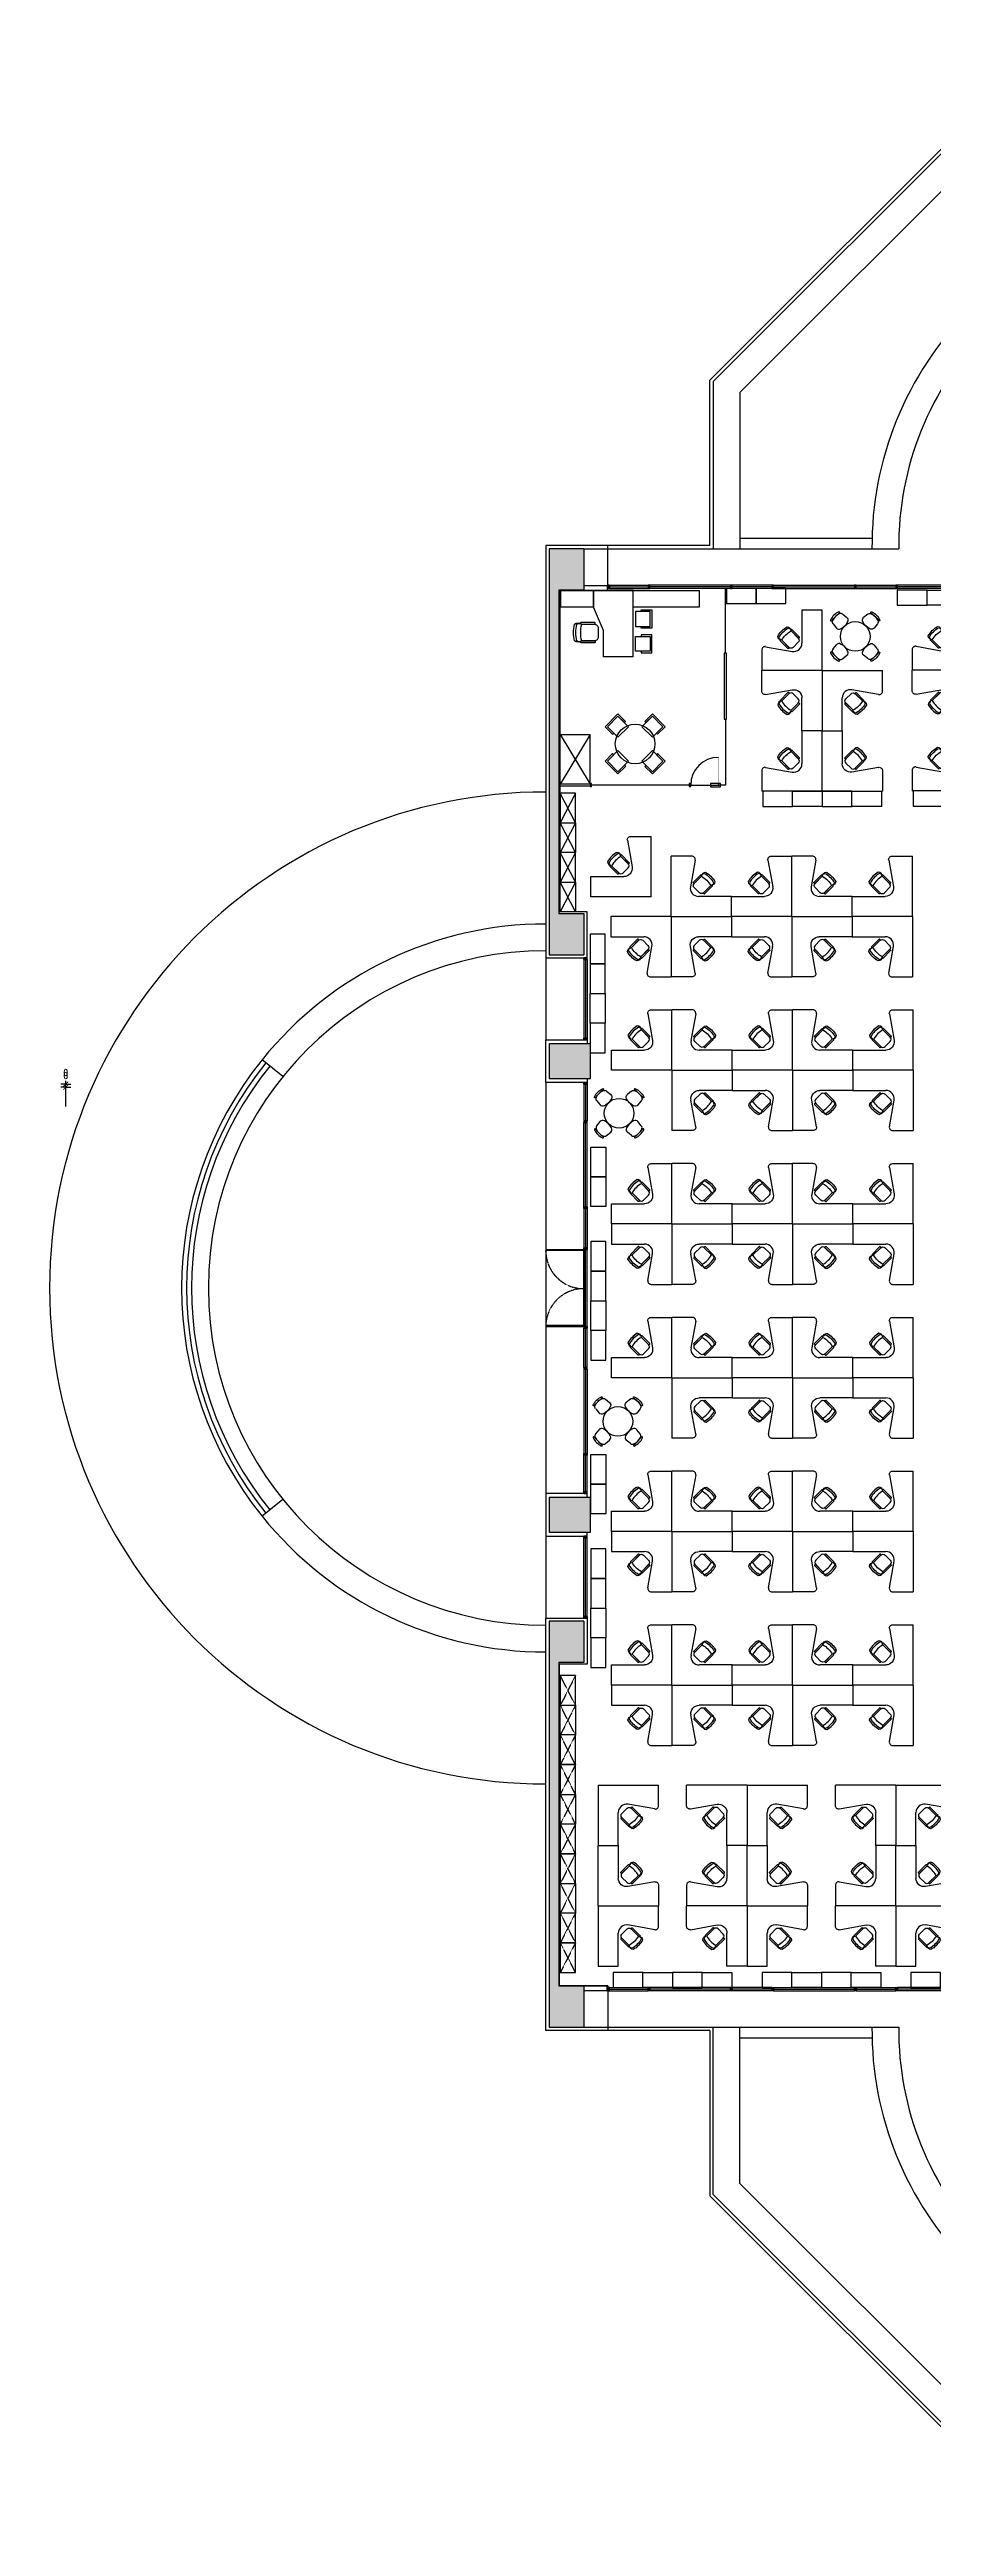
# Model space of a CAD drawing. Header units: millimetres. Extents: x 489570 to 664474, y -400689 to -233120.
# Drawn here: x 490480 to 517252, y -400689 to -325629 of the extents above; entities that cross this region are included whole.
import ezdxf
from ezdxf.lldxf.tags import DXFTag

# ---------------------------------------------------------------- set-up
doc = ezdxf.new("R2010")
doc.units = ezdxf.units.MM
doc.header["$LTSCALE"] = 10
doc.header["$MEASUREMENT"] = 0
doc.linetypes.add('HIDDEN', pattern=[0.375, 0.25, -0.125])
for name, color, linetype in [('03AFP', 2, 'Continuous'), ('06ADS', 6, 'Continuous'), ('07APP', 7, 'Continuous'), ('XREF BB LVL 3$0$FUR', 9, 'Continuous'), ('XREF BB LVL 3$0$X-WTC3-Level 3 segmented$0$COL', 7, 'Continuous'), ('XREF BB LVL 3$0$X-WTC3-Level 3 segmented$0$DMS', 7, 'Continuous'), ('XREF BB LVL 3$0$X-WTC3-Level 3 segmented$0$DOOR', 2, 'Continuous'), ('XREF BB LVL 3$0$X-WTC3-Level 3 segmented$0$HAT', 251, 'Continuous'), ('XREF BB LVL 3$0$X-WTC3-Level 3 segmented$0$KACA', 7, 'Continuous'), ('XREF BB LVL 3$0$X-WTC3-Level 3 segmented$0$par-ceil', 3, 'Continuous'), ('XREF BB LVL 3$0$X-WTC3-Level 3 segmented$0$WAL', 7, 'Continuous'), ('XREF BB LVL 3$0$X-WTC3-Level 3 segmented$0$WIN', 2, 'Continuous'), ('XREF WTC3 FPPP MAY09 1$0$FURN', 9, 'Continuous'), ('XREF WTC3 FPPP MAY09 1$0$X-WTC3-Level 3 segmented$0$PAR-FUL', 2, 'Continuous'), ('XREF WTC3 FPPP MAY09 1$0$X-WTC3-Level 3 segmented$0$WAL', 7, 'Continuous')]:
    doc.layers.add(name, color=color, linetype=linetype)
doc.styles.add('XREF BB LVL 3$0$X-WTC3-Level 3 segmented$0$PTI', font='romans.shx', dxfattribs={"width": 0.8})
tags = doc.linetypes.add('XREF WTC3 FPPP MAY09 1$0$HIDDEN', pattern=[0.375, 0.25, -0.125]).pattern_tags.tags
tags[6:7] = [DXFTag(74, 4), DXFTag(75, 0), DXFTag(340, '0'), DXFTag(46, 1.0), DXFTag(50, 0.0), DXFTag(44, 0.0), DXFTag(45, 0.0)]
tags[4:5] = [DXFTag(74, 4), DXFTag(75, 0), DXFTag(340, '0'), DXFTag(46, 1.0), DXFTag(50, 0.0), DXFTag(44, 0.0), DXFTag(45, 0.0)]
doc.dimstyles.new('XREF BB LVL 3$0$X-WTC3-Level 3 segmented$0$DIM100', dxfattribs={"dimscale": 100, "dimtxt": 2, "dimasz": 1.5, "dimexe": 1, "dimexo": 0.5, "dimgap": 1, "dimtad": 1, "dimdec": 0, "dimdsep": 46, "dimtxsty": 'XREF BB LVL 3$0$X-WTC3-Level 3 segmented$0$PTI', "dimblk1": 'XREF BB LVL 3$0$X-WTC3-Level 3 segmented$0$_ArchTick', "dimblk2": 'XREF BB LVL 3$0$X-WTC3-Level 3 segmented$0$_ArchTick', "dimsah": 1, "dimcen": 1, "dimdle": 1, "dimclrd": 1, "dimclre": 1, "dimclrt": 140, "dimadec": 0, "dimazin": 0, "dimtfac": 0.5, "dimtdec": 0, "dimtofl": 0, "dimtmove": 2, "dimatfit": 3, "dimfxl": 1, "dimtolj": 1, "dimarcsym": 0})

# ---------------------------------------------------------------- blocks, each defined once
blk = doc.blocks.new('XREF WTC3 FPPP MAY09 1$0$kursi')
at = {"layer": '03AFP', "linetype": 'ByBlock'}
for points in [[(200, -400), (200, -90, 0.414214), (110, 0), (-110, 0, 0.414214), (-200, -90), (-200, -400)], [(-200, -400), (-200, -87, 0.414214), (-210, -77), (-235, -77, 0.414214), (-245, -87), (-245, -418, 0.414214), (-235, -428), (-219, -428)], [(200, -400), (200, -87, -0.414214), (210, -77), (235, -77, -0.414214), (245, -87), (245, -418, -0.414214), (235, -428), (219, -428)]]:
    blk.add_lwpolyline(points, format="xyb", dxfattribs=at)
for centre, radius, start, end in [((-105, -487), 129, 137.66689, 222.33311), ((-125, -460), 96, 141.54363, 218.45637), ((0, 340), 766, 254.87154, 285.12846), ((0, 220), 766, 254.87154, 285.12846), ((0, 166), 766, 254.87154, 285.12846), ((105, -487), 129, 317.66689, 42.33311), ((125, -460), 96, 321.54363, 38.45637)]:
    blk.add_arc(centre, radius, start, end, dxfattribs=at)
blk = doc.blocks.new('XREF WTC3 FPPP MAY09 1$0$hsbc sing')
for p, q in [((-25, 0), (-25, -1829)), ((-25, 0), (1644, 0)), ((-25, 0), (1644, 0)), ((1089, 0), (1804, 0)), ((1804, -627), (1804, 0)), ((1687, -725), (878, -582)), ((585, -1829), (585, -829)), ((-25, -1829), (585, -1829))]:
    blk.add_line(p, q)
for centre, radius, start, end in [((835, -829), 250, 80, 180), ((1704, -627), 100, 260, 0)]:
    blk.add_arc(centre, radius, start, end)
at = {"xscale": -1, "rotation": 45.00000000000005}
blk.add_blockref('XREF WTC3 FPPP MAY09 1$0$kursi', (773, -779), dxfattribs=at)
blk = doc.blocks.new('XREF WTC3 FPPP MAY09 1$0$WC')
at = {"layer": '03AFP'}
for p, q in [((-0.208, -0.444), (-0.225, -0.283)), ((0.208, -0.444), (0.225, -0.283))]:
    blk.add_line(p, q, dxfattribs=at)
blk.add_lwpolyline([(0.225, -0.283, 0.371325), (0.15, -0.176, 0.17376), (-0.15, -0.176, 0.371325), (-0.225, -0.283)], format="xyb", dxfattribs=at)
for centre, radius, start, end in [((-0.109, -0.434), 0.1, 185.71059, 251.51797), ((-0.169, -0.561), 0.02, 82.7899, 249.47837), ((0, -0.109), 0.503, 249.47837, 290.52163), ((0, 0.778), 1.33, 262.7899, 277.2101), ((0, -0.109), 0.443, 251.51797, 288.48203), ((0.109, -0.434), 0.1, 288.48203, 354.28941), ((0.169, -0.561), 0.02, 290.52163, 97.2101)]:
    blk.add_arc(centre, radius, start, end, dxfattribs=at)
blk = doc.blocks.new('XREF WTC3 FPPP MAY09 1$0$KURSI STAF')
at = {"layer": 'XREF WTC3 FPPP MAY09 1$0$FURN', "xscale": 1000, "yscale": 1000, "zscale": 1000, "rotation": 179.9999999195218}
blk.add_blockref('XREF WTC3 FPPP MAY09 1$0$WC', (0, -109), dxfattribs=at)
blk = doc.blocks.new('XREF WTC3 FPPP MAY09 1$0$MEJA MEETING4')
at = {"layer": '03AFP'}
blk.add_circle((0, 0), 450, dxfattribs=at)
for p, rotation in [((-289, 289), 45), ((-289, -289), 135)]:
    blk.add_blockref('XREF WTC3 FPPP MAY09 1$0$KURSI STAF', p, dxfattribs=dict(rotation=rotation))
at = {"xscale": -1}
for p, rotation in [((289, 289), 315), ((289, -289), 225)]:
    blk.add_blockref('XREF WTC3 FPPP MAY09 1$0$KURSI STAF', p, dxfattribs=dict(at, rotation=rotation))
blk = doc.blocks.new('XREF WTC3 FPPP MAY09 1$0$exe')
at = {"layer": '03AFP'}
for p, q in [((-2005, 2210), (5, 2210)), ((-2005, 2210), (-2005, 1310)), ((-2000, 2210), (-2000, 1310)), ((0, 2210), (0, 0)), ((5, 2210), (5, 1010)), ((-2005, 1310), (-1200, 1310)), ((-2005, 1310), (-1200, 1310)), ((-1200, 1310), (-500, 1010)), ((-500, 1010), (-500, 0)), ((-500, 1010), (5, 1010)), ((-500, 1010), (5, 1010)), ((0, 1005), (-500, 1005)), ((0, 5), (-500, 5)), ((-500, 0), (0, 0)), ((-500, 0), (0, 0))]:
    blk.add_line(p, q, dxfattribs=at)
for points in [[(-1384, 2726), (-1834, 2726), (-1834, 2276), (-1384, 2276), (-1384, 2726), (-1834, 2726), (-1834, 2451), (-1884, 2451), (-1884, 2776), (-1334, 2776), (-1334, 2451), (-1384, 2451), (-1384, 2726)], [(-1083, 2726), (-633, 2726), (-633, 2276), (-1083, 2276), (-1083, 2726), (-633, 2726), (-633, 2451), (-583, 2451), (-583, 2776), (-1133, 2776), (-1133, 2451), (-1083, 2451), (-1083, 2726)]]:
    blk.add_lwpolyline(points, close=True, dxfattribs=at)
at = {"layer": '03AFP', "xscale": 1.249996469973075, "yscale": 1.249996469973075, "zscale": 1.249996469973075}
blk.add_blockref('XREF WTC3 FPPP MAY09 1$0$kursi', (-1267, 1150), dxfattribs=at)
blk = doc.blocks.new('XREF WTC3 FPPP MAY09 1$0$1200-4')
at = {"layer": '03AFP'}
for points in [[(-840, 522), (-522, 840), (-203, 522), (-522, 203), (-840, 522), (-522, 840), (-327, 645), (-292, 681), (-522, 910), (-910, 522), (-681, 292), (-645, 327), (-840, 522)], [(840, 522), (522, 840), (203, 522), (522, 203), (840, 522), (522, 840), (327, 645), (292, 681), (522, 910), (910, 522), (681, 292), (645, 327), (840, 522)], [(-840, -522), (-522, -840), (-203, -522), (-522, -203), (-840, -522), (-522, -840), (-327, -645), (-292, -681), (-522, -910), (-910, -522), (-681, -292), (-645, -327), (-840, -522)], [(840, -522), (522, -840), (203, -522), (522, -203), (840, -522), (522, -840), (327, -645), (292, -681), (522, -910), (910, -522), (681, -292), (645, -327), (840, -522)]]:
    blk.add_lwpolyline(points, close=True, dxfattribs=at)
blk.add_circle((0, 0), 600, dxfattribs=at)
blk = doc.blocks.new('XREF WTC3 FPPP MAY09 1$0$X-WTC3-Level 3 segmented$0$FRAME')
at = {"const_width": 13}
blk.add_lwpolyline([(-47, 23), (853, 24)], dxfattribs=at)
at = {"color": 1}
blk.add_lwpolyline([(-37, 263), (-37, -37), (63, -37), (63, 263)], close=True, dxfattribs=at)
blk.add_circle((13, 23), 15, dxfattribs=at)
blk.add_arc((13, 23), 840, 0.05288, 90, dxfattribs=at)
blk = doc.blocks.new('XREF WTC3 FPPP MAY09 1$0$X-WTC3-Level 3 segmented$0$P non F')
at = {"rotation": 180}
blk.add_blockref('XREF WTC3 FPPP MAY09 1$0$X-WTC3-Level 3 segmented$0$FRAME', (0, 30), dxfattribs=at)
blk = doc.blocks.new('XREF BB LVL 3$0$X-WTC3-Level 3 segmented$0$_ArchTick')
at = {"color": 0, "linetype": 'ByBlock', "const_width": 0.15}
blk.add_lwpolyline([(-0.5, -0.5), (0.5, 0.5)], dxfattribs=at)
blk = doc.blocks.new('*D122')
at = {"color": 1, "lineweight": -2, "transparency": 16777216}
for p, q in [((490970, -357075), (490820, -357075)), ((490970, -357658), (490970, -356975)), ((490970, -357658), (490970, -356975)), ((490970, -357075), (491120, -357075))]:
    blk.add_line(p, q, dxfattribs=at)
at = {"layer": 'Defpoints', "color": 0, "transparency": 16777216}
for p in [(490970, -357075), (490970, -357708), (490970, -357708)]:
    blk.add_point(p, dxfattribs=at)
at = {"color": 1, "lineweight": -2, "transparency": 16777216, "xscale": 150, "yscale": 150, "zscale": 150}
blk.add_blockref('XREF BB LVL 3$0$X-WTC3-Level 3 segmented$0$_ArchTick', (490970, -357075), dxfattribs=at)
at = {"color": 1, "lineweight": -2, "transparency": 16777216, "xscale": 150, "yscale": 150, "zscale": 150, "rotation": 180}
blk.add_blockref('XREF BB LVL 3$0$X-WTC3-Level 3 segmented$0$_ArchTick', (490970, -357075), dxfattribs=at)
at = {"color": 140, "transparency": 16777216, "insert": (490970, -356725), "char_height": 200, "attachment_point": 5, "style": 'XREF BB LVL 3$0$X-WTC3-Level 3 segmented$0$PTI'}
blk.add_mtext('\\A1;0', dxfattribs=at)
blk = doc.blocks.new('*D123')
at = {"color": 1, "lineweight": -2, "transparency": 16777216}
for p, q in [((490970, -356980), (490820, -356980)), ((490970, -357658), (490970, -356880)), ((490970, -357658), (490970, -356880)), ((490970, -356980), (491120, -356980))]:
    blk.add_line(p, q, dxfattribs=at)
at = {"layer": 'Defpoints', "color": 0, "transparency": 16777216}
for p in [(490970, -356980), (490970, -357708), (490970, -357708)]:
    blk.add_point(p, dxfattribs=at)
at = {"color": 1, "lineweight": -2, "transparency": 16777216, "xscale": 150, "yscale": 150, "zscale": 150}
blk.add_blockref('XREF BB LVL 3$0$X-WTC3-Level 3 segmented$0$_ArchTick', (490970, -356980), dxfattribs=at)
at = {"color": 1, "lineweight": -2, "transparency": 16777216, "xscale": 150, "yscale": 150, "zscale": 150, "rotation": 180}
blk.add_blockref('XREF BB LVL 3$0$X-WTC3-Level 3 segmented$0$_ArchTick', (490970, -356980), dxfattribs=at)
at = {"color": 140, "transparency": 16777216, "insert": (490970, -356630), "char_height": 200, "attachment_point": 5, "style": 'XREF BB LVL 3$0$X-WTC3-Level 3 segmented$0$PTI'}
blk.add_mtext('\\A1;0', dxfattribs=at)
blk = doc.blocks.new('XREF BB LVL 3$0$X-WTC3-Level 3 segmented$0$C125105')
at = {"layer": 'XREF BB LVL 3$0$X-WTC3-Level 3 segmented$0$HAT'}
blk.add_hatch(color=256, dxfattribs=at).paths.add_polyline_path([(-524.75, -1250), (525.25, -1250), (525.25, 0), (-524.75, 0)])
at = {"layer": 'XREF BB LVL 3$0$X-WTC3-Level 3 segmented$0$COL'}
blk.add_lwpolyline([(-524.75, -1250), (525.25, -1250), (525.25, 0), (-524.75, 0)], close=True, dxfattribs=at)
blk = doc.blocks.new('XREF BB LVL 3$0$X-WTC3-Level 3 segmented$0$SH1')
at = {"layer": 'XREF BB LVL 3$0$X-WTC3-Level 3 segmented$0$HAT'}
blk.add_hatch(color=256, dxfattribs=at).paths.add_polyline_path([(12300, -1049.5), (12300, 0), (0, 0), (0, -1050), (1250, -1050), (1250, -300.5), (1250.5, -300), (11049.5, -300), (11050, -300.5), (11050, -1050), (12299.5, -1050)])
at = {"layer": 'XREF BB LVL 3$0$X-WTC3-Level 3 segmented$0$COL'}
for p, q in [((12300, 0), (0, 0)), ((0, 0), (0, -1050)), ((12300, -1049.5), (12300, 0)), ((1250.5, -300), (1250, -300.5)), ((1250, -300.5), (1250, -1050)), ((11049.5, -300), (1250.5, -300)), ((11049.5, -300), (11050, -300.5)), ((11050, -1050), (11050, -300.5)), ((1250, -1050), (0, -1050)), ((12299.5, -1050), (11050, -1050)), ((12300, -1049.5), (12299.5, -1050))]:
    blk.add_line(p, q, dxfattribs=at)
blk = doc.blocks.new('XREF BB LVL 3$0$X-WTC3-Level 3 segmented$0$STRU')
at = {"layer": 'XREF BB LVL 3$0$X-WTC3-Level 3 segmented$0$COL'}
for name, p in [('XREF BB LVL 3$0$X-WTC3-Level 3 segmented$0$SH1', (-22400, 32400)), ('XREF BB LVL 3$0$X-WTC3-Level 3 segmented$0$C125105', (-6875, 32400)), ('XREF BB LVL 3$0$X-WTC3-Level 3 segmented$0$C125105', (6875, 32400)), ('XREF BB LVL 3$0$X-WTC3-Level 3 segmented$0$SH1', (10100, 32400))]:
    blk.add_blockref(name, p, dxfattribs=at)
at = {"layer": 'XREF BB LVL 3$0$X-WTC3-Level 3 segmented$0$COL', "rotation": 90}
for p in [(-22400, 14999.75), (-22400, 12499.75), (-22400, -0.25), (-22400, -12500.25), (-22400, -15000.25)]:
    blk.add_blockref('XREF BB LVL 3$0$X-WTC3-Level 3 segmented$0$C125105', p, dxfattribs=at)
at = {"layer": 'XREF BB LVL 3$0$X-WTC3-Level 3 segmented$0$COL', "xscale": -1}
for name, p, rotation in [('XREF BB LVL 3$0$X-WTC3-Level 3 segmented$0$C125105', (22400, 14999.75), 270), ('XREF BB LVL 3$0$X-WTC3-Level 3 segmented$0$C125105', (22400, 12499.75), 270), ('XREF BB LVL 3$0$X-WTC3-Level 3 segmented$0$C125105', (22400, -0.25), 270), ('XREF BB LVL 3$0$X-WTC3-Level 3 segmented$0$C125105', (22400, -12500.25), 270), ('XREF BB LVL 3$0$X-WTC3-Level 3 segmented$0$C125105', (22400, -15000.25), 270), ('XREF BB LVL 3$0$X-WTC3-Level 3 segmented$0$SH1', (-22400, -32400), 180), ('XREF BB LVL 3$0$X-WTC3-Level 3 segmented$0$C125105', (-6875, -32400), 180), ('XREF BB LVL 3$0$X-WTC3-Level 3 segmented$0$C125105', (6875, -32400), 180), ('XREF BB LVL 3$0$X-WTC3-Level 3 segmented$0$SH1', (10100, -32400), 180)]:
    blk.add_blockref(name, p, dxfattribs=dict(at, rotation=rotation))
blk = doc.blocks.new('XREF BB LVL 3$0$X-WTC3-Level 3 segmented$0$fra2')
for points in [[(0.43, 0), (0, 0), (0, 0.5), (0.43, 0.5)], [(0.43, 0.5), (0.43, 0.46), (0.36, 0.41), (0.36, 0.35), (0.64, 0.35), (0.64, 0.41), (0.57, 0.46), (0.57, 0.5), (1, 0.5), (1, 0), (0.57, 0), (0.57, 0.04), (0.64, 0.09), (0.64, 0.15), (0.36, 0.15), (0.36, 0.09), (0.43, 0.04), (0.43, 0)]]:
    blk.add_lwpolyline(points)
blk.add_lwpolyline([(0.69, 0.3), (0.69, 0.45), (0.95, 0.45), (0.95, 0.05), (0.69, 0.05), (0.69, 0.2), (0.31, 0.2), (0.31, 0.05), (0.05, 0.05), (0.05, 0.45), (0.31, 0.45), (0.31, 0.3)], close=True)
blk = doc.blocks.new('XREF BB LVL 3$0$X-WTC3-Level 3 segmented$0$Fra3')
for points in [[(0.43, 0.5), (0.43, 0.46), (0.36, 0.41), (0.36, 0.35), (0.64, 0.35), (0.64, 0.41), (0.57, 0.46), (0.57, 0.5), (1, 0.5), (1, 0), (0.19, 0), (0, 0), (0, 0.5), (0.43, 0.5)], [(0.81, 0.14), (0.86, 0.14), (0.86, 0.05), (0.95, 0.05), (0.95, 0.45), (0.69, 0.45), (0.69, 0.3), (0.31, 0.3), (0.31, 0.45), (0.05, 0.45), (0.05, 0.05), (0.14, 0.05), (0.14, 0.14), (0.19, 0.14)], [(0.81, 0), (0.81, 0.25), (0.19, 0.25), (0.19, 0)]]:
    blk.add_lwpolyline(points)
blk = doc.blocks.new('XREF BB LVL 3$0$X-WTC3-Level 3 segmented$0$Fra6')
for points in [[(0.43, 0), (0, 0), (0, 0.5), (0.43, 0.5)], [(0.43, 0), (0.43, 0.04), (0.36, 0.09), (0.36, 0.15), (1, 0.15), (1, 0.5), (0.57, 0.5), (0.57, 0.46), (0.64, 0.41), (0.64, 0.35), (0.36, 0.35), (0.36, 0.41), (0.43, 0.46), (0.43, 0.5)]]:
    blk.add_lwpolyline(points)
for points in [[(0.31, 0.3), (0.31, 0.45), (0.05, 0.45), (0.05, 0.05), (0.31, 0.05), (0.31, 0.2), (0.95, 0.2), (0.95, 0.45), (0.69, 0.45), (0.69, 0.3)], [(0.55, 0.45), (0.55, 0.5), (0.45, 0.5), (0.45, 0.45), (0.38, 0.4), (0.38, 0.37), (0.47, 0.37), (0.47, 0.47), (0.53, 0.47), (0.53, 0.37), (0.62, 0.37), (0.62, 0.4)], [(0.39, 0.14), (0.48, 0.14), (0.48, 0.04), (0.56, 0.04), (0.56, 0.14), (0.6, 0.14), (0.6, 0), (0.45, 0), (0.45, 0.04), (0.39, 0.09)]]:
    blk.add_lwpolyline(points, close=True)

msp = doc.modelspace()

# ---------------------------------------------------------------- linework, layer by layer
at = {"layer": '03AFP'}
for p, q in [((506849.5, -346386.9), (505949.5, -347886.9)), ((505949.5, -346386.9), (506849.5, -347886.9)), ((506410, -349060.2), (505950, -348160.6)), ((506410, -348160.6), (505950, -349060.2)), ((506410, -349060.2), (505950, -349959.7)), ((506410, -349959.7), (505950, -349060.2)), ((506410, -350859.2), (505950, -349959.7)), ((506410, -349959.7), (505950, -350859.2)), ((506410, -350859.2), (505950, -351758.7)), ((506410, -351758.7), (505950, -350859.2))]:
    msp.add_line(p, q, dxfattribs=at)
at = {"layer": '03AFP', "color": 1, "linetype": 'HIDDEN'}
for p, q in [((506410, -375804.7), (505950, -374905.2)), ((506410, -374905.2), (505950, -375804.7)), ((506410, -375804.7), (505950, -376704.2)), ((506410, -376704.2), (505950, -375804.7)), ((506410, -377603.7), (505950, -376704.2)), ((506410, -376704.2), (505950, -377603.7)), ((506410, -378503.2), (505950, -377603.7)), ((506410, -377603.7), (505950, -378503.2)), ((506410, -378503.2), (505950, -379402.8)), ((506410, -379402.8), (505950, -378503.2)), ((506410, -380302.3), (505950, -379402.8)), ((506410, -379402.8), (505950, -380302.3)), ((506410, -381201.8), (505950, -380302.3)), ((506410, -380302.3), (505950, -381201.8)), ((506410, -381201.8), (505950, -382101.3)), ((506410, -382101.3), (505950, -381201.8)), ((506410, -383000.8), (505950, -382101.3)), ((506410, -382101.3), (505950, -383000.8)), ((506410, -383900.3), (505950, -383000.8)), ((506410, -383000.8), (505950, -383900.3))]:
    msp.add_line(p, q, dxfattribs=at)
at = {"layer": '03AFP'}
for points in [[(510159.5, -342525.2), (508159.5, -342525.2), (508159.5, -342025.2), (510159.5, -342025.2)], [(510981.8, -342419.2), (511881.3, -342419.2), (511881.3, -341959.2), (510981.8, -341959.2)], [(511881.3, -342419.2), (512780.8, -342419.2), (512780.8, -341959.2), (511881.3, -341959.2)], [(516157.8, -342469.2), (517057.4, -342469.2), (517057.4, -342009.2), (516157.8, -342009.2)], [(517956.9, -342469.2), (517057.4, -342469.2), (517057.4, -342009.2), (517956.9, -342009.2)], [(505949.5, -347886.9), (505949.3, -346386.9), (506849.3, -346386.9), (506849.3, -347886.9)], [(506410, -349060.2), (506410, -348160.6), (505950, -348160.6), (505950, -349060.2)], [(512080.2, -348567.6), (512979.7, -348567.6), (512979.7, -348107.6), (512080.2, -348107.6)], [(513879.2, -348567.6), (512979.7, -348567.6), (512979.7, -348107.6), (513879.2, -348107.6)], [(513879.2, -348567.6), (514778.7, -348567.6), (514778.7, -348107.6), (513879.2, -348107.6)], [(515678.3, -348567.6), (514778.7, -348567.6), (514778.7, -348107.6), (515678.3, -348107.6)], [(516637.8, -348556.2), (517537.3, -348556.2), (517537.3, -348096.2), (516637.8, -348096.2)], [(506410, -349060.2), (506410, -349959.7), (505950, -349959.7), (505950, -349060.2)], [(506410, -350859.2), (506410, -349959.7), (505950, -349959.7), (505950, -350859.2)], [(506410, -350859.2), (506410, -351758.7), (505950, -351758.7), (505950, -350859.2)], [(507313, -353332.4), (507313, -352432.9), (506853, -352432.9), (506853, -353332.4)], [(507313, -354231.9), (507313, -353332.4), (506853, -353332.4), (506853, -354231.9)], [(507313, -354231.9), (507313, -355131.5), (506853, -355131.5), (506853, -354231.9)], [(507313, -356031), (507313, -355131.5), (506853, -355131.5), (506853, -356031)], [(507332.3, -358890.4), (507332.3, -359790), (506872.3, -359790), (506872.3, -358890.4)], [(507332.3, -359790), (507332.3, -360689.5), (506872.3, -360689.5), (506872.3, -359790)], [(507332.3, -362649), (507332.3, -361749.5), (506872.3, -361749.5), (506872.3, -362649)], [(507332.3, -363548.5), (507332.3, -362649), (506872.3, -362649), (506872.3, -363548.5)], [(507332.3, -363548.5), (507332.3, -364448), (506872.3, -364448), (506872.3, -363548.5)], [(507332.3, -365347.6), (507332.3, -364448), (506872.3, -364448), (506872.3, -365347.6)], [(507332.3, -368206.2), (507332.3, -369105.7), (506872.3, -369105.7), (506872.3, -368206.2)], [(507332.3, -369105.7), (507332.3, -370005.2), (506872.3, -370005.2), (506872.3, -369105.7)], [(507332.3, -371964.7), (507332.3, -371065.2), (506872.3, -371065.2), (506872.3, -371964.7)], [(507332.3, -372864.2), (507332.3, -371964.7), (506872.3, -371964.7), (506872.3, -372864.2)], [(507332.3, -372864.2), (507332.3, -373763.8), (506872.3, -373763.8), (506872.3, -372864.2)], [(507332.3, -374663.3), (507332.3, -373763.8), (506872.3, -373763.8), (506872.3, -374663.3)], [(506410, -375804.7), (506410, -374905.2), (505950, -374905.2), (505950, -375804.7)], [(506410, -375804.7), (506410, -376704.2), (505950, -376704.2), (505950, -375804.7)], [(506410, -377603.7), (506410, -376704.2), (505950, -376704.2), (505950, -377603.7)], [(506410, -378503.2), (506410, -377603.7), (505950, -377603.7), (505950, -378503.2)], [(506410, -378503.2), (506410, -379402.8), (505950, -379402.8), (505950, -378503.2)], [(506410, -380302.3), (506410, -379402.8), (505950, -379402.8), (505950, -380302.3)], [(506410, -381201.8), (506410, -380302.3), (505950, -380302.3), (505950, -381201.8)], [(506410, -381201.8), (506410, -382101.3), (505950, -382101.3), (505950, -381201.8)], [(506410, -383000.8), (506410, -382101.3), (505950, -382101.3), (505950, -383000.8)], [(506410, -383900.3), (506410, -383000.8), (505950, -383000.8), (505950, -383900.3)], [(508451.5, -383899.2), (507551.9, -383899.2), (507551.9, -384359.2), (508451.5, -384359.2)], [(508451.5, -383899.2), (509351, -383899.2), (509351, -384359.2), (508451.5, -384359.2)], [(510250.5, -383899.2), (509351, -383899.2), (509351, -384359.2), (510250.5, -384359.2)], [(510250.5, -383899.2), (511150, -383899.2), (511150, -384359.2), (510250.5, -384359.2)], [(512959.5, -383899.2), (512059.9, -383899.2), (512059.9, -384359.2), (512959.5, -384359.2)], [(512959.5, -383899.2), (513859, -383899.2), (513859, -384359.2), (512959.5, -384359.2)], [(514758.5, -383899.2), (513859, -383899.2), (513859, -384359.2), (514758.5, -384359.2)], [(514758.5, -383899.2), (515658, -383899.2), (515658, -384359.2), (514758.5, -384359.2)], [(517467.5, -383899.2), (516567.9, -383899.2), (516567.9, -384359.2), (517467.5, -384359.2)]]:
    msp.add_lwpolyline(points, close=True, dxfattribs=at)
at = {"layer": '07APP'}
for p, q in [((510949.8, -343918.9), (510949.8, -341959.2)), ((510949.8, -345918.9), (510949.8, -347918.9)), ((510949.8, -347918.9), (510799.8, -347918.9))]:
    msp.add_line(p, q, dxfattribs=at)
msp.add_lwpolyline([(510917.8, -343918.9), (510917.8, -345918.9), (510981.8, -345918.9), (510981.8, -343918.9)], close=True, dxfattribs=at)
for points in [[(506849.8, -347886.9), (505949.8, -347886.9)], [(506849.8, -347950.9), (505949.8, -347950.9)], [(509849.8, -347918.9), (506899.8, -347918.9)]]:
    msp.add_lwpolyline(points, dxfattribs=at)
at = {"layer": 'XREF BB LVL 3$0$FUR'}
msp.add_lwpolyline([(506659.7, -364343.5), (506659.7, -361975.9), (506699.7, -361975.9), (506699.7, -364343.5)], close=True, dxfattribs=at)
at = {"layer": 'XREF BB LVL 3$0$X-WTC3-Level 3 segmented$0$DOOR', "color": 4}
for p, q in [((507420.5, -341909.2), (508623.7, -341909.2)), ((511123.7, -341909.2), (508644.7, -341909.2)), ((512373.7, -341909.2), (511144.7, -341909.2)), ((512394.7, -341909.2), (514873.7, -341909.2)), ((514894.7, -341909.2), (516123.7, -341909.2)), ((518623.7, -341909.2), (516144.7, -341909.2)), ((506709.7, -353194.2), (506709.7, -355599)), ((506709.7, -356969.7), (506709.7, -358108.5)), ((506709.7, -360712.8), (506709.7, -358130.5)), ((506709.7, -360734.7), (506709.7, -361954)), ((506709.7, -365583.8), (506709.7, -364364.5)), ((506709.7, -365605.7), (506709.7, -368188)), ((506709.7, -369348.8), (506709.7, -368210)), ((506709.7, -373124.3), (506709.7, -370719.5)), ((507420.5, -384409.2), (508623.7, -384409.2)), ((511123.7, -384409.2), (508644.7, -384409.2)), ((512373.7, -384409.2), (511144.7, -384409.2)), ((512394.7, -384409.2), (514873.7, -384409.2)), ((514894.7, -384409.2), (516123.7, -384409.2)), ((518623.7, -384409.2), (516144.7, -384409.2))]:
    msp.add_line(p, q, dxfattribs=at)
at = {"layer": 'XREF BB LVL 3$0$X-WTC3-Level 3 segmented$0$DOOR'}
for p, q in [((507435, -341859.2), (508609.2, -341859.2)), ((507435, -341959.2), (508609.2, -341959.2)), ((511109.2, -341859.2), (508659.2, -341859.2)), ((511109.2, -341959.2), (508659.2, -341959.2)), ((512359.2, -341859.2), (511159.2, -341859.2)), ((512359.2, -341959.2), (511159.2, -341959.2)), ((512409.2, -341859.2), (514859.2, -341859.2)), ((512409.2, -341959.2), (514859.2, -341959.2)), ((514909.2, -341859.2), (516109.2, -341859.2)), ((514909.2, -341959.2), (516109.2, -341959.2)), ((518609.2, -341859.2), (516159.2, -341859.2)), ((518609.2, -341959.2), (516159.2, -341959.2)), ((506659.7, -353208.7), (506659.7, -355584.5)), ((506759.7, -353208.7), (506759.7, -355584.5)), ((506659.7, -356984.2), (506659.7, -358094)), ((506759.7, -356984.2), (506759.7, -358094)), ((506659.7, -360698.2), (506659.7, -358145)), ((506759.7, -360698.2), (506759.7, -358145)), ((506659.7, -360749.2), (506659.7, -361939.5)), ((506759.7, -360749.2), (506759.7, -361939.5)), ((505509.7, -361989.2), (506659.7, -361989.2)), ((506659.7, -362019.2), (505509.7, -362019.2)), ((505509.7, -362059.2), (505509.7, -362029.2)), ((506659.7, -361989.2), (506659.7, -361939.2)), ((506659.7, -361989.2), (506659.7, -361939.2)), ((506659.7, -361939.2), (506759.7, -361939.2)), ((506659.7, -364343.5), (506659.7, -361939.2)), ((506659.7, -361979.2), (506759.7, -361979.2)), ((506659.7, -361989.2), (506659.7, -362019.2)), ((506659.7, -361989.2), (506659.7, -362019.2)), ((506759.7, -361939.2), (506759.7, -361989.2)), ((506759.7, -361939.2), (506759.7, -361989.2)), ((506759.7, -364343.5), (506759.7, -361939.2)), ((505509.7, -364299.2), (505509.7, -364329.2)), ((506659.7, -364299.2), (505509.7, -364299.2)), ((505509.7, -364329.2), (506659.7, -364329.2)), ((506659.7, -364329.2), (506659.7, -364299.2)), ((506659.7, -364329.2), (506659.7, -364379.2)), ((506659.7, -365569.2), (506659.7, -364379)), ((506659.7, -364379.2), (506759.7, -364379.2)), ((506759.7, -364379.2), (506759.7, -364329.2)), ((506759.7, -365569.2), (506759.7, -364379)), ((506659.7, -365620.2), (506659.7, -368173.5)), ((506759.7, -365620.2), (506759.7, -368173.5)), ((506659.7, -369334.2), (506659.7, -368224.5)), ((506759.7, -369334.2), (506759.7, -368224.5)), ((506659.7, -373109.8), (506659.7, -370734)), ((506759.7, -373109.8), (506759.7, -370734)), ((507435, -384359.2), (508609.2, -384359.2)), ((507435, -384459.2), (508609.2, -384459.2)), ((511109.2, -384359.2), (508659.2, -384359.2)), ((511109.2, -384459.2), (508659.2, -384459.2)), ((512359.2, -384359.2), (511159.2, -384359.2)), ((512359.2, -384459.2), (511159.2, -384459.2)), ((512409.2, -384359.2), (514859.2, -384359.2)), ((512409.2, -384459.2), (514859.2, -384459.2)), ((514909.2, -384359.2), (516109.2, -384359.2)), ((514909.2, -384459.2), (516109.2, -384459.2)), ((518609.2, -384359.2), (516159.2, -384359.2)), ((518609.2, -384459.2), (516159.2, -384459.2))]:
    msp.add_line(p, q, dxfattribs=at)
at = {"layer": 'XREF BB LVL 3$0$X-WTC3-Level 3 segmented$0$DOOR', "color": 1, "linetype": 'HIDDEN'}
for centre, start, end in [((506660, -362028.6), 181.528306, 269.986032), ((506660, -364329.9), 90.013968, 178.471694)]:
    msp.add_arc(centre, 1150.7, start, end, dxfattribs=at)
at = {"layer": 'XREF BB LVL 3$0$X-WTC3-Level 3 segmented$0$HAT'}
for p, q in [((510579.7, -335688.2), (520538.7, -325729.2)), ((510579.7, -335688.2), (510579.7, -340759.2)), ((506660, -340759.2), (510579.7, -340759.2)), ((510579.7, -340759.2), (511389.7, -340759.2)), ((506660, -341869.2), (507365, -341869.2)), ((506660, -342009.2), (507365, -342009.2)), ((507365, -341869.2), (507365, -342009.2)), ((505509.7, -353158.7), (505509.7, -355634.5)), ((505509.7, -356934.5), (505509.7, -369384)), ((505509.7, -370684), (505508.5, -373159.2)), ((506659.7, -384309.8), (507365, -384309.8)), ((506660, -384449.2), (507365, -384449.2)), ((507365, -384449.2), (507365, -384309.2)), ((506660, -385559.2), (510579.7, -385559.2)), ((510579.7, -390630.2), (510579.7, -385559.2)), ((510579.7, -385559.2), (511389.7, -385559.2)), ((510579.7, -390630.2), (520538.7, -400589.2))]:
    msp.add_line(p, q, dxfattribs=at)
at = {"layer": 'XREF BB LVL 3$0$X-WTC3-Level 3 segmented$0$KACA'}
msp.add_line((507385, -384309.8), (507385, -384359.2), dxfattribs=at)
at = {"layer": 'XREF BB LVL 3$0$X-WTC3-Level 3 segmented$0$par-ceil'}
for p, q in [((509879.9, -347918.9), (510779.9, -347918.9)), ((506659.7, -361979.2), (506659.7, -364343.5)), ((506759.7, -364329), (506759.7, -361989.5))]:
    msp.add_line(p, q, dxfattribs=at)
at = {"layer": 'XREF BB LVL 3$0$X-WTC3-Level 3 segmented$0$WAL'}
for p, q in [((510479.7, -335646.8), (520497.3, -325629.2)), ((511389.7, -336023.8), (520874.2, -326539.2)), ((510479.7, -340659.2), (510479.7, -335646.8)), ((511389.7, -336023.8), (511389.7, -340759.2)), ((507385, -341849.2), (507385, -340659.2)), ((510579.7, -340759.2), (516200.2, -340759.2)), ((511389.7, -340439.2), (515391.9, -340439.2)), ((507385, -342030.2), (505909.7, -342030.2)), ((505930.1, -351758.7), (505929.6, -342030.2)), ((507385, -342030.2), (507385, -341849.2)), ((497545.7, -356754.4), (496914.5, -356246.7)), ((497545.7, -369564.1), (496914.5, -370071.7)), ((505930.1, -384309.8), (505929.6, -374559.8)), ((507385, -384309.8), (505930.1, -384309.8)), ((507385, -384309.8), (507385, -385659.2)), ((510479.7, -385659.2), (510479.7, -390671.7)), ((510579.7, -385559.2), (516200.2, -385559.2)), ((511389.7, -390294.7), (511389.7, -385559.2)), ((511389.7, -385879.2), (515391.9, -385879.2)), ((511389.7, -390294.7), (520874.2, -399779.2)), ((510479.7, -390671.7), (520497.3, -400689.2))]:
    msp.add_line(p, q, dxfattribs=at)
for points in [[(510479.7, -340659.2), (505509.7, -340659.2), (505509.7, -353158.7), (506759.7, -353158.7), (506759.7, -351758.7), (505930.1, -351758.7)], [(506759.7, -356809.5), (506759.7, -356934.5), (505509.7, -356934.5), (505509.7, -355634.5), (506759.7, -355634.5), (506759.7, -355759.5)], [(506759.7, -369509), (506759.7, -369384), (505509.7, -369384), (505509.7, -370684), (506759.7, -370684), (506759.7, -370559)], [(510479.7, -385659.2), (505509.7, -385659.2), (505509.7, -373159.8), (506759.7, -373159.8), (506759.7, -374559.8), (505929.6, -374559.8)]]:
    msp.add_lwpolyline(points, dxfattribs=at)
for centre, radius, start, end in [((525509.7, -340669.2), 10120, 90, 180.509554), ((525509.7, -340669.2), 9310, 90, 180.553888), ((505509.7, -363159.2), 15030, 90, 270), ((505509.7, -363159.2), 11030, 90, 141.192957), ((505509.7, -363159.2), 10220, 90, 270), ((505509.7, -363159.2), 11030, 141.192957, 218.807043), ((505509.7, -363159.2), 10730, 141.192957, 218.807043), ((505509.7, -363159.2), 11030, 218.807043, 270), ((525509.7, -385649.2), 10120, 179.490446, 270), ((525509.7, -385649.2), 9310, 179.446112, 270)]:
    msp.add_arc(centre, radius, start, end, dxfattribs=at)
at = {"layer": 'XREF BB LVL 3$0$X-WTC3-Level 3 segmented$0$WIN'}
msp.add_arc((505509.7, -363159.2), 10880, 141.192957, 218.807043, dxfattribs=at)
at = {"layer": 'XREF WTC3 FPPP MAY09 1$0$X-WTC3-Level 3 segmented$0$PAR-FUL'}
for points in [[(506849.8, -347965.9), (506899.8, -347965.9), (506899.8, -347871.9), (506849.8, -347871.9)], [(509849.8, -347965.9), (509899.8, -347965.9), (509899.8, -347871.9), (509849.8, -347871.9)]]:
    msp.add_lwpolyline(points, close=True, dxfattribs=at)
at = {"layer": 'XREF WTC3 FPPP MAY09 1$0$X-WTC3-Level 3 segmented$0$WAL'}
for p, q in [((507404.9, -342030.2), (505929.6, -342030.2)), ((505950, -351758.7), (505949.5, -342030.2))]:
    msp.add_line(p, q, dxfattribs=at)

# ---------------------------------------------------------------- block references
msp.add_blockref('XREF WTC3 FPPP MAY09 1$0$MEJA MEETING4', (514883.6, -343414.7))
at = {"rotation": 90}
for p in [(507729.2, -357865.5), (507694.1, -367200.5)]:
    msp.add_blockref('XREF WTC3 FPPP MAY09 1$0$MEJA MEETING4', p, dxfattribs=at)
at = {"layer": '03AFP', "xscale": -1}
for name, p, rotation in [('XREF WTC3 FPPP MAY09 1$0$exe', (505949.5, -342030.2), 270), ('XREF WTC3 FPPP MAY09 1$0$hsbc sing', (513904.2, -348107.6), 180), ('XREF WTC3 FPPP MAY09 1$0$hsbc sing', (508706.7, -351277.9), 270), ('XREF WTC3 FPPP MAY09 1$0$hsbc sing', (512964.7, -351877.9), 270), ('XREF WTC3 FPPP MAY09 1$0$hsbc sing', (516622.7, -351877.9), 270), ('XREF WTC3 FPPP MAY09 1$0$hsbc sing', (509306.7, -351927.9), 90), ('XREF WTC3 FPPP MAY09 1$0$hsbc sing', (512964.7, -351927.9), 90), ('XREF WTC3 FPPP MAY09 1$0$hsbc sing', (509326, -356536.3), 270), ('XREF WTC3 FPPP MAY09 1$0$hsbc sing', (512984, -356536.3), 270), ('XREF WTC3 FPPP MAY09 1$0$hsbc sing', (516642, -356536.3), 270), ('XREF WTC3 FPPP MAY09 1$0$hsbc sing', (509326, -356586.3), 90), ('XREF WTC3 FPPP MAY09 1$0$hsbc sing', (512984, -356586.3), 90), ('XREF WTC3 FPPP MAY09 1$0$hsbc sing', (509326, -361194.5), 270), ('XREF WTC3 FPPP MAY09 1$0$hsbc sing', (512984, -361194.5), 270), ('XREF WTC3 FPPP MAY09 1$0$hsbc sing', (516642, -361194.5), 270), ('XREF WTC3 FPPP MAY09 1$0$hsbc sing', (509326, -361244.5), 90), ('XREF WTC3 FPPP MAY09 1$0$hsbc sing', (512984, -361244.5), 90), ('XREF WTC3 FPPP MAY09 1$0$hsbc sing', (509326, -365852.6), 270), ('XREF WTC3 FPPP MAY09 1$0$hsbc sing', (516642, -365852.6), 270), ('XREF WTC3 FPPP MAY09 1$0$hsbc sing', (509326, -365902.6), 90), ('XREF WTC3 FPPP MAY09 1$0$hsbc sing', (512984, -365902.6), 90), ('XREF WTC3 FPPP MAY09 1$0$hsbc sing', (509326, -370510.2), 270), ('XREF WTC3 FPPP MAY09 1$0$hsbc sing', (512984, -370510.2), 270), ('XREF WTC3 FPPP MAY09 1$0$hsbc sing', (516642, -370510.2), 270), ('XREF WTC3 FPPP MAY09 1$0$hsbc sing', (509326, -370560.2), 90), ('XREF WTC3 FPPP MAY09 1$0$hsbc sing', (512984, -370560.2), 90), ('XREF WTC3 FPPP MAY09 1$0$hsbc sing', (509326, -375168.3), 270), ('XREF WTC3 FPPP MAY09 1$0$hsbc sing', (512984, -375168.3), 270), ('XREF WTC3 FPPP MAY09 1$0$hsbc sing', (516642, -375168.3), 270), ('XREF WTC3 FPPP MAY09 1$0$hsbc sing', (509326, -375218.3), 90), ('XREF WTC3 FPPP MAY09 1$0$hsbc sing', (512984, -375218.3), 90), ('XREF WTC3 FPPP MAY09 1$0$hsbc sing', (507122, -381880.2), 180), ('XREF WTC3 FPPP MAY09 1$0$hsbc sing', (511630, -381880.2), 180), ('XREF WTC3 FPPP MAY09 1$0$hsbc sing', (516138, -381880.2), 180)]:
    msp.add_blockref(name, p, dxfattribs=dict(at, rotation=rotation))
at = {"layer": '03AFP'}
for name, p, rotation in [('XREF WTC3 FPPP MAY09 1$0$hsbc sing', (513854.2, -344449.6), 180), ('XREF WTC3 FPPP MAY09 1$0$hsbc sing', (518411.8, -344438.2), 180), ('XREF WTC3 FPPP MAY09 1$0$1200-4', (508216.4, -346672.5), 180), ('XREF WTC3 FPPP MAY09 1$0$hsbc sing', (513854.2, -348107.6), 180), ('XREF WTC3 FPPP MAY09 1$0$hsbc sing', (518411.8, -348096.2), 180), ('XREF WTC3 FPPP MAY09 1$0$hsbc sing', (509306.7, -351877.9), 90), ('XREF WTC3 FPPP MAY09 1$0$hsbc sing', (512964.7, -351877.9), 90), ('XREF WTC3 FPPP MAY09 1$0$hsbc sing', (509306.7, -351927.9), 270), ('XREF WTC3 FPPP MAY09 1$0$hsbc sing', (512964.7, -351927.9), 270), ('XREF WTC3 FPPP MAY09 1$0$hsbc sing', (516622.7, -351927.9), 270), ('XREF WTC3 FPPP MAY09 1$0$hsbc sing', (509326, -356536.3), 90), ('XREF WTC3 FPPP MAY09 1$0$hsbc sing', (512984, -356536.3), 90), ('XREF WTC3 FPPP MAY09 1$0$hsbc sing', (512984, -356586.3), 270), ('XREF WTC3 FPPP MAY09 1$0$hsbc sing', (516642, -356586.3), 270), ('XREF WTC3 FPPP MAY09 1$0$hsbc sing', (509326, -361194.5), 90), ('XREF WTC3 FPPP MAY09 1$0$hsbc sing', (512984, -361194.5), 90), ('XREF WTC3 FPPP MAY09 1$0$hsbc sing', (509326, -361244.5), 270), ('XREF WTC3 FPPP MAY09 1$0$hsbc sing', (512984, -361244.5), 270), ('XREF WTC3 FPPP MAY09 1$0$hsbc sing', (516642, -361244.5), 270), ('XREF WTC3 FPPP MAY09 1$0$hsbc sing', (509326, -365852.6), 90), ('XREF WTC3 FPPP MAY09 1$0$hsbc sing', (512984, -365902.6), 270), ('XREF WTC3 FPPP MAY09 1$0$hsbc sing', (516642, -365902.6), 270), ('XREF WTC3 FPPP MAY09 1$0$hsbc sing', (509326, -370510.2), 90), ('XREF WTC3 FPPP MAY09 1$0$hsbc sing', (512984, -370510.2), 90), ('XREF WTC3 FPPP MAY09 1$0$hsbc sing', (509326, -370560.2), 270), ('XREF WTC3 FPPP MAY09 1$0$hsbc sing', (512984, -370560.2), 270), ('XREF WTC3 FPPP MAY09 1$0$hsbc sing', (516642, -370560.2), 270), ('XREF WTC3 FPPP MAY09 1$0$hsbc sing', (509326, -375168.3), 90), ('XREF WTC3 FPPP MAY09 1$0$hsbc sing', (512984, -375168.3), 90), ('XREF WTC3 FPPP MAY09 1$0$hsbc sing', (509326, -375218.3), 270), ('XREF WTC3 FPPP MAY09 1$0$hsbc sing', (512984, -375218.3), 270), ('XREF WTC3 FPPP MAY09 1$0$hsbc sing', (516642, -375218.3), 270), ('XREF WTC3 FPPP MAY09 1$0$hsbc sing', (511580, -381880.2), 180), ('XREF WTC3 FPPP MAY09 1$0$hsbc sing', (516088, -381880.2), 180)]:
    msp.add_blockref(name, p, dxfattribs=dict(at, rotation=rotation))
at = {"layer": '03AFP', "xscale": -1}
for p in [(513854.2, -344449.6), (518411.8, -344438.2), (511580, -378222.2), (516088, -378222.2), (511580, -381880.2), (516088, -381880.2)]:
    msp.add_blockref('XREF WTC3 FPPP MAY09 1$0$hsbc sing', p, dxfattribs=at)
at = {"layer": '03AFP'}
for p in [(513904.2, -344449.6), (507122, -378222.2), (511630, -378222.2), (516138, -378222.2), (507122, -381880.2), (511630, -381880.2), (516138, -381880.2)]:
    msp.add_blockref('XREF WTC3 FPPP MAY09 1$0$hsbc sing', p, dxfattribs=at)
at = {"layer": '03AFP', "linetype": 'XREF WTC3 FPPP MAY09 1$0$HIDDEN', "ltscale": 3, "xscale": -1, "rotation": 270}
msp.add_blockref('XREF WTC3 FPPP MAY09 1$0$hsbc sing', (512984, -365852.6), dxfattribs=at)
at = {"layer": '03AFP', "linetype": 'XREF WTC3 FPPP MAY09 1$0$HIDDEN', "ltscale": 3, "rotation": 90}
msp.add_blockref('XREF WTC3 FPPP MAY09 1$0$hsbc sing', (512984, -365852.6), dxfattribs=at)
at = {"layer": '06ADS', "rotation": 270}
msp.add_blockref('XREF WTC3 FPPP MAY09 1$0$X-WTC3-Level 3 segmented$0$P non F', (510733, -347932.3), dxfattribs=at)
at = {"layer": 'XREF BB LVL 3$0$X-WTC3-Level 3 segmented$0$DMS', "rotation": 90}
msp.add_blockref('XREF BB LVL 3$0$X-WTC3-Level 3 segmented$0$STRU', (538009.7, -363159.2), dxfattribs=at)
at = {"layer": 'XREF BB LVL 3$0$X-WTC3-Level 3 segmented$0$DOOR', "yscale": 100, "zscale": 100}
for name, p, xscale, rotation in [('XREF BB LVL 3$0$X-WTC3-Level 3 segmented$0$Fra3', (507385.2, -341859.2), 100, 270), ('XREF BB LVL 3$0$X-WTC3-Level 3 segmented$0$fra2', (508659.7, -341859.2), -100, 90), ('XREF BB LVL 3$0$X-WTC3-Level 3 segmented$0$fra2', (511159.7, -341859.2), -100, 90), ('XREF BB LVL 3$0$X-WTC3-Level 3 segmented$0$fra2', (512409.7, -341859.2), -100, 90), ('XREF BB LVL 3$0$X-WTC3-Level 3 segmented$0$fra2', (514909.7, -341859.2), -100, 90), ('XREF BB LVL 3$0$X-WTC3-Level 3 segmented$0$fra2', (516159.7, -341859.2), -100, 90), ('XREF BB LVL 3$0$X-WTC3-Level 3 segmented$0$Fra3', (506659.7, -353158.7), -100, 180), ('XREF BB LVL 3$0$X-WTC3-Level 3 segmented$0$Fra3', (506759.7, -356934.5), 100, 180), ('XREF BB LVL 3$0$X-WTC3-Level 3 segmented$0$fra2', (506759.7, -360698.7), 100, 180), ('XREF BB LVL 3$0$X-WTC3-Level 3 segmented$0$Fra6', (506759.7, -364329), 100, 180), ('XREF BB LVL 3$0$X-WTC3-Level 3 segmented$0$fra2', (506759.7, -368174), 100, 180), ('XREF BB LVL 3$0$X-WTC3-Level 3 segmented$0$Fra3', (506659.7, -370684), -100, 180), ('XREF BB LVL 3$0$X-WTC3-Level 3 segmented$0$Fra3', (507385.2, -384459.2), -100, 270), ('XREF BB LVL 3$0$X-WTC3-Level 3 segmented$0$fra2', (508659.7, -384459.2), 100, 90), ('XREF BB LVL 3$0$X-WTC3-Level 3 segmented$0$fra2', (511159.7, -384459.2), 100, 90), ('XREF BB LVL 3$0$X-WTC3-Level 3 segmented$0$fra2', (512409.7, -384459.2), 100, 90), ('XREF BB LVL 3$0$X-WTC3-Level 3 segmented$0$fra2', (514909.7, -384459.2), 100, 90), ('XREF BB LVL 3$0$X-WTC3-Level 3 segmented$0$fra2', (516159.7, -384459.2), 100, 90)]:
    msp.add_blockref(name, p, dxfattribs=dict(at, xscale=xscale, rotation=rotation))
for name, p, xscale in [('XREF BB LVL 3$0$X-WTC3-Level 3 segmented$0$Fra3', (506659.7, -355634.5), 100), ('XREF BB LVL 3$0$X-WTC3-Level 3 segmented$0$fra2', (506759.7, -358144.5), -100), ('XREF BB LVL 3$0$X-WTC3-Level 3 segmented$0$Fra6', (506759.7, -361989.5), -100), ('XREF BB LVL 3$0$X-WTC3-Level 3 segmented$0$Fra6', (506759.7, -361989.5), -100), ('XREF BB LVL 3$0$X-WTC3-Level 3 segmented$0$fra2', (506759.7, -365619.7), -100), ('XREF BB LVL 3$0$X-WTC3-Level 3 segmented$0$Fra3', (506759.7, -369384), -100), ('XREF BB LVL 3$0$X-WTC3-Level 3 segmented$0$Fra3', (506659.7, -373159.8), 100)]:
    msp.add_blockref(name, p, dxfattribs=dict(at, xscale=xscale))

# ---------------------------------------------------------------- dimensions: what is measured, and where the dimension line sits
for base, picture, middle in [((490970.2568099, -356980.4811375), '*D123', (490970.2568099, -356630.4811375)), ((490970.2568099, -357075.3773618), '*D122', (490970.2568099, -356725.3773618))]:
    dim = msp.add_linear_dim(base=base, p1=(490970.2568099, -357708.185119), p2=(490970.2568099, -357708.185119), angle=180, dimstyle='XREF BB LVL 3$0$X-WTC3-Level 3 segmented$0$DIM100')
    dim.commit()
    dim.dimension.update_dxf_attribs({"geometry": picture, "text_midpoint": middle})

doc.saveas('drawing.dxf')
